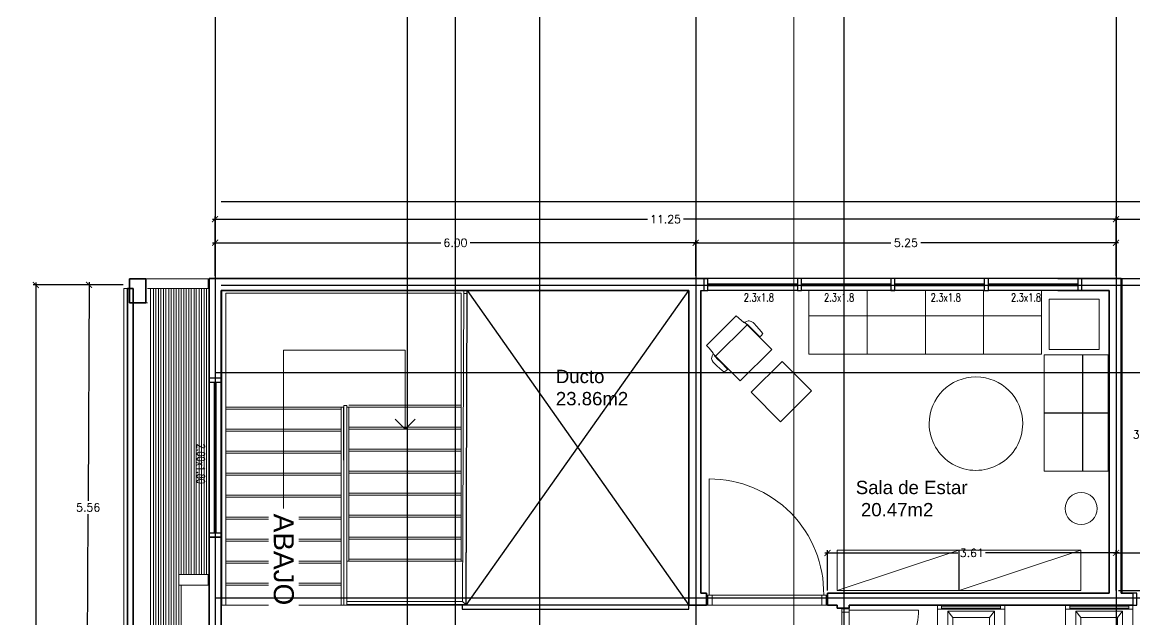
# Model space of a CAD drawing. Header units: inches. Extents: x -6 to 158, y 10 to 161.
# Drawn here: x 81.02 to 94.92, y 88.77 to 96.24 of the extents above; entities that cross this region are included whole.
import ezdxf

# ---------------------------------------------------------------- set-up
doc = ezdxf.new("R2010")
doc.units = ezdxf.units.IN
doc.header["$MEASUREMENT"] = 0
doc.linetypes.add('IMPORT-AI-Linetype-8', pattern=[7811.371918, 4882.107551, -976.421456, 976.421456, -976.421456])
doc.linetypes.add('Overhead', pattern=[3.96875, 2.38125, -1.5875])
for name, color, linetype in [('6', 6, 'Continuous'), ('FM-A-OP_1-102RP$0$A-TEXT-NT-002', 2, 'Continuous'), ('ZUCA-EJES', 251, 'Continuous')]:
    doc.layers.add(name, color=color, linetype=linetype)
for name, color, linetype, lineweight in [('A-COLS', 3, 'Continuous', 9), ('A-DETL-GENF', 92, 'Continuous', 9), ('A-DOOR', 2, 'Continuous', 9), ('A-FLOR', 5, 'Continuous', 9), ('A-FLOR-HRAL', 11, 'Continuous', 9), ('A-GLAZ-CURT', 2, 'Continuous', 9), ('A-GLAZ-CWMG', 2, 'Continuous', 9), ('A-ROOF', 132, 'Continuous', 9), ('A-WALL', 5, 'Continuous', 9), ('E-LITE-EQPM', 33, 'Continuous', 9), ('G-ANNO-SYMB', 111, 'Continuous', 9), ('I-FURN', 2, 'Continuous', 9), ('I-FURN-PNLS', 2, 'Continuous', 9), ('S-STRS', 31, 'Continuous', 9), ('S-STRS-ANNO', 31, 'Continuous', 9), ('S-STRS-IDEN', 31, 'Continuous', 9)]:
    doc.layers.add(name, color=color, linetype=linetype, lineweight=lineweight)
doc.layers.add('Sector terreno natural', color=7, linetype='Continuous', lineweight=13, true_color=0xa28c7c)
doc.styles.add('Arial', font='arial.ttf', dxfattribs={"height": 250})
doc.styles.add('DETALLES$0$DETALLES$0$TEXTO GENERAL', font='romans.shx')
doc.styles.add('FM-A-OP_1-102RP$0$2mm(50)', font='simplex.shx', dxfattribs={"width": 0.75, "height": 0.1})
doc.styles.get("Standard").update_dxf_attribs({"font": 'arial.ttf'})
doc.dimstyles.new('DISTRIBUCIÓN$0$PLANTA ARQUITECTONICA$0$STANDARD', dxfattribs={"dimscale": 0, "dimtxt": 0.1, "dimasz": 0.075, "dimexe": 0.0333, "dimexo": 0.0333, "dimgap": 0.0333, "dimtad": 0, "dimtih": 1, "dimtoh": 1, "dimzin": 0, "dimdsep": 46, "dimtxsty": 'DETALLES$0$DETALLES$0$TEXTO GENERAL', "dimblk": 'DISTRIBUCIÓN$0$PLANTA ARQUITECTONICA$0$_ARCHTICK', "dimcen": 0.0333, "dimdle": 0.0333, "dimclrd": 124, "dimclre": 124, "dimclrt": 1, "dimaunit": 1, "dimadec": 0, "dimazin": 0, "dimtfac": 1, "dimtix": 1, "dimtmove": 2, "dimatfit": 3, "dimfxl": 2, "dimtolj": 1, "dimtzin": 0, "dimarcsym": 0})

# ---------------------------------------------------------------- blocks, each defined once
blk = doc.blocks.new('Doors_Door-sets_JELD-WEN_Interior_HP_FS12_FCore_Single_1_0 - 890 x 2090 mm - M9 x M21-367539-Level 2')
at = {"layer": 'A-DETL-GENF', "color": 1}
for p, q in [((-445, 17), (-403, 17)), ((-445, -75), (-445, 17)), ((-415, 17), (415, 17)), ((-403, 17), (-403, -75)), ((403, 17), (445, 17)), ((403, -75), (403, 17)), ((445, 17), (445, -75)), ((-403, -75), (-445, -75)), ((415, -75), (-415, -75)), ((445, -75), (403, -75)), ((430.8, -942.8), (430.8, -75))]:
    blk.add_line(p, q, dxfattribs=at)
blk.add_arc((430.3, -91.5), 851.3, 178.88942, 270.03365, dxfattribs=at)
at = {"layer": 'A-DOOR', "color": 1, "lineweight": 18}
for p, q in [((-455, -75), (-455, 17)), ((-455, 17), (-445, 17)), ((445, 17), (455, 17)), ((455, 17), (455, -75)), ((-445, -75), (-455, -75)), ((455, -75), (445, -75))]:
    blk.add_line(p, q, dxfattribs=at)
blk = doc.blocks.new('HermanMiller_Collection_PolygonWireTable46W - Round 46W 26H-895091-Level 2')
at = {"layer": 'I-FURN', "color": 251}
for start, end in [(0, 180), (180, 0)]:
    blk.add_arc((0, 0), 584, start, end, dxfattribs=at)
blk = doc.blocks.new('HermanMiller_CanvasStorage_FFC700_WoodLowCredenzaOpen - 20_D 60_W 4_H Foot Lam Case_Base 3_8_ LamTop-895092-Level 2')
at = {"layer": 'I-FURN-PNLS', "color": 251}
for p, q in [((1.5875, 506.349), (1522.4125, 506.349)), ((1.5875, 1.524), (1.5875, 506.349)), ((1.5875, 1.524), (1522.4125, 506.349)), ((1.5875, 1.524), (1.5875, 506.349)), ((1.5875, 506.349), (1522.4125, 506.349)), ((1522.4125, 506.349), (1522.4125, 1.524)), ((1522.4125, 506.349), (1522.4125, 1.524)), ((1522.4125, 1.524), (1.5875, 1.524)), ((1522.4125, 1.524), (1.5875, 1.524))]:
    blk.add_line(p, q, dxfattribs=at)
blk = doc.blocks.new('HermanMiller_ThrivePortfolio_Y6486_OdeFreestandingFloorLamp - Full Standing-895093-Level 2')
at = {"layer": 'E-LITE-EQPM', "color": 251}
for start, end in [(0, 180), (180, 0)]:
    blk.add_arc((0, 0), 200, start, end, dxfattribs=at)
blk = doc.blocks.new('HermanMiller_Seating_Swoop_OA103_ArmlesssChair - Armless Chair-V3-Level 2')
at = {"layer": 'I-FURN', "color": 251}
for p, q in [((0, 320), (0, 798)), ((0, 798), (727, 798)), ((727, 798), (727, 320)), ((727, 320), (0, 320)), ((0, 317), (727, 317)), ((0, 3), (0, 317)), ((727, 317), (727, 3)), ((0, 3), (727, 3))]:
    blk.add_line(p, q, dxfattribs=at)
blk = doc.blocks.new('HermanMiller_Seating_Swoop_OA103_ArmlesssChair - Armless Chair-V4-Level 2')
at = {"layer": 'I-FURN', "color": 251}
for p, q in [((0, 320), (0, 798)), ((0, 798), (727, 798)), ((727, 798), (727, 320)), ((727, 320), (0, 320)), ((0, 317), (727, 317)), ((0, 0), (0, 317)), ((727, 317), (727, 0)), ((727, 0), (0, 0))]:
    blk.add_line(p, q, dxfattribs=at)
blk = doc.blocks.new('HermanMiller_Seating_Swoop_OA301_BoxTable - Lam Top_Lam Case-895095-Level 2')
at = {"layer": 'I-FURN', "color": 251}
for p, q in [((-314, 314), (314, 314)), ((-314, -314), (-314, 314)), ((314, 314), (314, -314)), ((314, -314), (-314, -314))]:
    blk.add_line(p, q, dxfattribs=at)
blk = doc.blocks.new('HermanMiller_Seating_Setu_Ottoman - Lyris Suspension-895037-Level 2')
at = {"layer": 'I-FURN', "color": 251}
for p, q in [((-259, 273), (-259, -273)), ((260, 273), (-259, 273)), ((260, -273), (260, 273)), ((-259, -273), (260, -273))]:
    blk.add_line(p, q, dxfattribs=at)
blk = doc.blocks.new('HermanMiller_Seating_Setu_LoungeChair - Lyris Suspension Ribbon Arms-895038-Level 2')
at = {"layer": 'I-FURN', "color": 251}
for p, q in [((-156, 279), (-160, 272)), ((326, 279), (-156, 279)), ((-144, 303), (-154, 279)), ((-154, 279), (-128, 279)), ((-135, 322), (-144, 303)), ((-125, 333), (-135, 322)), ((-128, 279), (-124, 282)), ((-115, 341), (-125, 333)), ((-124, 282), (-111, 285)), ((-104, 346), (-115, 341)), ((-111, 285), (-100, 285)), ((-111, 279), (-111, -278)), ((-77, 351), (-104, 346)), ((-100, 285), (-74, 285)), ((-66, 352), (-77, 351)), ((-74, 285), (-11, 286)), ((-11, 351), (-66, 352)), ((29, 349), (-11, 351)), ((-11, 286), (107, 286)), ((77, 345), (29, 349)), ((95, 343), (77, 345)), ((102, 341), (95, 343)), ((105, 339), (102, 341)), ((106, 337), (105, 339)), ((110, 311), (106, 337)), ((107, 286), (109, 289)), ((109, 289), (110, 311)), ((326, -278), (326, 279)), ((-240, 264), (-286, 264)), ((-286, 264), (-286, -264)), ((-160, 272), (-240, 264)), ((-286, -264), (-239, -264)), ((-239, -264), (-159, -272)), ((-159, -272), (-155, -278)), ((-155, -278), (326, -278)), ((-128, -278), (-154, -278)), ((-154, -278), (-144, -302)), ((-144, -302), (-135, -321)), ((-135, -321), (-125, -333)), ((-124, -281), (-128, -278)), ((-125, -333), (-115, -340)), ((-111, -284), (-124, -281)), ((-115, -340), (-104, -346)), ((-100, -285), (-111, -284)), ((-104, -346), (-77, -351)), ((-74, -285), (-100, -285)), ((-77, -351), (-66, -351)), ((-11, -285), (-74, -285)), ((-66, -351), (-11, -350)), ((107, -286), (-11, -285)), ((-11, -350), (29, -348)), ((29, -348), (77, -345)), ((77, -345), (95, -343)), ((95, -343), (102, -341)), ((102, -341), (105, -339)), ((105, -339), (106, -336)), ((106, -336), (110, -311)), ((109, -289), (107, -286)), ((110, -311), (109, -289))]:
    blk.add_line(p, q, dxfattribs=at)
blk = doc.blocks.new('Barandilla - Standard - Embedded-1015379-Level 2')
at = {"layer": 'A-FLOR-HRAL'}
for p, q in [((19, 0), (-19, 0)), ((-19, 0), (-19, -19)), ((19, -19), (19, 0))]:
    blk.add_line(p, q, dxfattribs=at)
blk = doc.blocks.new('Barandilla - Barandilla-930004-Level 2')
at = {"layer": 'A-FLOR-HRAL'}
for p, q in [((-5275, 1470), (-2800, 1470)), ((-5275, 1431), (-2800, 1431)), ((-4612, 1427), (-5275, 1427)), ((-2800, 1470), (-2800, 1431))]:
    blk.add_line(p, q, dxfattribs=at)
at = {"extrusion": (0, 0, -1), "zscale": -1, "rotation": 270.0000000000002}
blk.add_blockref('Barandilla - Standard - Embedded-1015379-Level 2', (5294, 1450), dxfattribs=at)
blk = doc.blocks.new('Bunk_Bed_2795 - Bunk_Bed_2795-998131-Level 2')
at = {"layer": 'I-FURN', "color": 251}
for p, q in [((-368.3, 952.5), (-419.1, 952.5)), ((-419.1, 952.5), (-419.1, 901.7)), ((-419.1, 901.7), (-419.1, -901.7)), ((-419.1, 901.7), (-368.3, 901.7)), ((-368.3, 901.7), (-368.3, 952.5)), ((368.3, 939.8), (-368.3, 939.8)), ((-368.3, 914.4), (368.3, 914.4)), ((368.3, 901.7), (-368.3, 901.7)), ((419.1, 952.5), (368.3, 952.5)), ((368.3, 952.5), (368.3, 901.7)), ((368.3, 901.7), (419.1, 901.7)), ((419.1, 901.7), (419.1, 952.5)), ((419.1, -901.7), (419.1, 901.7)), ((-292.1, -495.3), (292.1, -495.3)), ((-292.1, -495.3), (-228.6, -571.5)), ((-292.1, -876.3), (-292.1, -495.3)), ((228.6, -571.5), (292.1, -495.3)), ((292.1, -495.3), (292.1, -876.3)), ((228.6, -571.5), (-228.6, -571.5)), ((-228.6, -571.5), (-228.6, -800.1)), ((228.6, -800.1), (228.6, -571.5)), ((-292.1, -876.3), (-228.6, -800.1)), ((-228.6, -800.1), (228.6, -800.1)), ((292.1, -876.3), (228.6, -800.1)), ((-368.3, -901.7), (-419.1, -901.7)), ((-419.1, -901.7), (-419.1, -952.5)), ((-419.1, -952.5), (-368.3, -952.5)), ((-368.3, -901.7), (368.3, -901.7)), ((-368.3, -952.5), (-368.3, -901.7)), ((368.3, -914.4), (-368.3, -914.4)), ((-368.3, -939.8), (368.3, -939.8)), ((292.1, -876.3), (-292.1, -876.3)), ((419.1, -901.7), (368.3, -901.7)), ((368.3, -901.7), (368.3, -952.5)), ((368.3, -952.5), (419.1, -952.5)), ((419.1, -952.5), (419.1, -901.7))]:
    blk.add_line(p, q, dxfattribs=at)
blk = doc.blocks.new('Barandilla - Standard - Embedded-1015354-Level 2')
at = {"layer": 'A-FLOR-HRAL'}
for p, q in [((-19, 0), (-19, -38)), ((-19, -38), (19, -38)), ((19, -38), (19, 0))]:
    blk.add_line(p, q, dxfattribs=at)
blk = doc.blocks.new('Barandilla - Barandilla-1011200-Level 2')
at = {"layer": 'A-FLOR-HRAL'}
for p, q in [((-2806, 2956), (-6731, 2970)), ((-2845, 2917), (-6731, 2930)), ((-2845, 2917), (-2806, 2956)), ((-2806, 1470), (-2806, 2956)), ((-2845, 1470), (-2845, 2917))]:
    blk.add_line(p, q, dxfattribs=at)
at = {"rotation": 89.80350716994369}
blk.add_blockref('Barandilla - Standard - Embedded-1015354-Level 2', (-6732, 2950), dxfattribs=at)
blk = doc.blocks.new('Pilares 8 - Pilares 8-1579033-Level 2')
at = {"layer": 'A-COLS', "color": 1}
for p, q in [((-6880, -263), (-6759, -263)), ((-6880, -1039), (-6880, -263)), ((-6759, -283), (-6759, -250)), ((-3181, -250), (-3181, -283)), ((-3181, -263), (-3050, -263)), ((-3050, -263), (-3050, -627)), ((-1123, -263), (-819, -263)), ((-1123, -627), (-1123, -263)), ((-820, -263), (1713, -263)), ((-820, -1039), (-820, -263)), ((-819, -263), (-819, -1039)), ((1713, -263), (1713, -1039)), ((1713, -263), (1835, -263)), ((1713, -1039), (1713, -263)), ((1835, -280), (1835, -250)), ((7625, -250), (7625, -280)), ((7625, -263), (7775, -263)), ((7775, -263), (7775, -1039)), ((-6759, -311), (-6759, -283)), ((-6759, -347), (-6759, -311)), ((-6759, -375), (-6759, -347)), ((-6759, -410), (-6759, -375)), ((-6759, -439), (-6759, -410)), ((-3181, -283), (-3181, -311)), ((-3181, -311), (-3181, -347)), ((-3181, -347), (-3181, -375)), ((-3181, -375), (-3181, -410)), ((-3181, -410), (-3181, -439)), ((1835, -309), (1835, -280)), ((1835, -344), (1835, -309)), ((1835, -372), (1835, -344)), ((1835, -408), (1835, -372)), ((1835, -436), (1835, -408)), ((7625, -280), (7625, -309)), ((7625, -309), (7625, -344)), ((7625, -344), (7625, -372)), ((7625, -372), (7625, -408)), ((7625, -408), (7625, -436)), ((-6759, -474), (-6759, -439)), ((-6759, -502), (-6759, -474)), ((-6759, -538), (-6759, -502)), ((-6759, -566), (-6759, -538)), ((-3181, -439), (-3181, -474)), ((-3181, -474), (-3181, -502)), ((-3181, -502), (-3181, -538)), ((-3181, -538), (-3181, -566)), ((1835, -471), (1835, -436)), ((1835, -500), (1835, -471)), ((1835, -535), (1835, -500)), ((1835, -563), (1835, -535)), ((7625, -436), (7625, -471)), ((7625, -471), (7625, -500)), ((7625, -500), (7625, -535)), ((7625, -535), (7625, -563)), ((-6759, -601), (-6759, -566)), ((-6759, -627), (-6759, -601)), ((-6759, -662), (-6759, -627)), ((-6759, -691), (-6759, -662)), ((-6759, -726), (-6759, -691)), ((-3181, -566), (-3181, -601)), ((-3181, -601), (-3181, -627)), ((-3050, -627), (-3050, -598)), ((-3050, -598), (-1123, -598)), ((-1123, -598), (-1123, -627)), ((-969, -627), (-969, -662)), ((-969, -662), (-969, -691)), ((-969, -691), (-969, -726)), ((1835, -599), (1835, -563)), ((1835, -627), (1835, -599)), ((1835, -662), (1835, -627)), ((1835, -691), (1835, -662)), ((1835, -726), (1835, -691)), ((7625, -563), (7625, -599)), ((7625, -599), (7625, -627)), ((7625, -627), (7625, -662)), ((7625, -662), (7625, -691)), ((7625, -691), (7625, -726)), ((-6759, -754), (-6759, -726)), ((-6759, -790), (-6759, -754)), ((-6759, -818), (-6759, -790)), ((-6759, -854), (-6759, -818)), ((-969, -726), (-969, -754)), ((-969, -754), (-969, -790)), ((-969, -790), (-969, -818)), ((-969, -818), (-969, -854)), ((1835, -754), (1835, -726)), ((1835, -790), (1835, -754)), ((1835, -818), (1835, -790)), ((1835, -854), (1835, -818)), ((7625, -726), (7625, -754)), ((7625, -754), (7625, -790)), ((7625, -790), (7625, -818)), ((7625, -818), (7625, -854)), ((-6759, -882), (-6759, -854)), ((-6759, -917), (-6759, -882)), ((-6759, -946), (-6759, -917)), ((-6759, -981), (-6759, -946)), ((-969, -854), (-969, -882)), ((-969, -882), (-969, -917)), ((-969, -917), (-969, -946)), ((-969, -946), (-969, -981)), ((1835, -882), (1835, -854)), ((1835, -917), (1835, -882)), ((1835, -946), (1835, -917)), ((1835, -981), (1835, -946)), ((7625, -854), (7625, -882)), ((7625, -882), (7625, -917)), ((7625, -917), (7625, -946)), ((7625, -946), (7625, -981)), ((-6759, -981), (-969, -981)), ((-6759, -1019), (-6759, -981)), ((-6576, -1019), (-6576, -1039)), ((-1123, -1039), (-1123, -1019)), ((-969, -981), (-969, -1019)), ((1835, -981), (7625, -981)), ((1835, -1019), (1835, -981)), ((2018, -1019), (2018, -1039)), ((7471, -1039), (7471, -1019)), ((7625, -981), (7625, -1019)), ((-6759, -1314), (-6759, -1269)), ((-6759, -1314), (-969, -1314)), ((-969, -1269), (-969, -1314)), ((1835, -1314), (1835, -1269)), ((1835, -1314), (7625, -1314)), ((7625, -1269), (7625, -1314))]:
    blk.add_line(p, q, dxfattribs=at)
at = {"layer": 'A-COLS', "color": 251}
for p, q in [((-6759, -283), (-3181, -283)), ((-6759, -311), (-3181, -311)), ((-6759, -347), (-3181, -347)), ((-6759, -375), (-3181, -375)), ((-6759, -410), (-3181, -410)), ((1835, -280), (7625, -280)), ((1835, -309), (7625, -309)), ((1835, -344), (7625, -344)), ((1835, -372), (7625, -372)), ((1835, -408), (7625, -408)), ((-6759, -439), (-3181, -439)), ((-6759, -474), (-3181, -474)), ((-6759, -502), (-3181, -502)), ((-6759, -538), (-3181, -538)), ((1835, -436), (7625, -436)), ((1835, -471), (7625, -471)), ((1835, -500), (7625, -500)), ((1835, -535), (7625, -535)), ((-6759, -566), (-3181, -566)), ((-6759, -601), (-3181, -601)), ((-6759, -627), (-969, -627)), ((-6759, -662), (-969, -662)), ((-6759, -691), (-969, -691)), ((1835, -563), (7625, -563)), ((1835, -599), (7625, -599)), ((1835, -627), (7625, -627)), ((1835, -662), (7625, -662)), ((1835, -691), (7625, -691)), ((-6759, -726), (-969, -726)), ((-6759, -754), (-969, -754)), ((-6759, -790), (-969, -790)), ((-6759, -818), (-969, -818)), ((1835, -726), (7625, -726)), ((1835, -754), (7625, -754)), ((1835, -790), (7625, -790)), ((1835, -818), (7625, -818)), ((-6759, -854), (-969, -854)), ((-6759, -882), (-969, -882)), ((-6759, -917), (-969, -917)), ((-6759, -946), (-969, -946)), ((1835, -854), (7625, -854)), ((1835, -882), (7625, -882)), ((1835, -917), (7625, -917)), ((1835, -946), (7625, -946))]:
    blk.add_line(p, q, dxfattribs=at)
at = {"layer": 'A-COLS', "color": 1, "lineweight": 35}
for p, q in [((-6576, -1039), (-6880, -1039)), ((-6880, -1039), (-6880, -1244)), ((-6576, -1244), (-6576, -1039)), ((-819, -1039), (-1123, -1039)), ((-1123, -1039), (-1123, -1244)), ((1713, -1039), (-820, -1039)), ((-820, -1039), (-820, -1090)), ((-820, -1090), (1713, -1090)), ((-819, -1244), (-819, -1039)), ((1713, -1090), (1713, -1039)), ((2018, -1039), (1713, -1039)), ((1713, -1039), (1713, -1244)), ((2018, -1244), (2018, -1039)), ((7775, -1039), (7471, -1039)), ((7471, -1039), (7471, -1244)), ((7775, -1244), (7775, -1039)), ((-6880, -1244), (-6576, -1244)), ((-969, -1198), (-6759, -1198)), ((-6759, -1198), (-6759, -1269)), ((-1123, -1244), (-819, -1244)), ((-969, -1269), (-969, -1198)), ((1713, -1244), (2018, -1244)), ((7625, -1198), (1835, -1198)), ((1835, -1198), (1835, -1269)), ((7471, -1244), (7775, -1244)), ((7625, -1269), (7625, -1198)), ((-6759, -1269), (-969, -1269)), ((1835, -1269), (7625, -1269))]:
    blk.add_line(p, q, dxfattribs=at)
blk = doc.blocks.new('DISTRIBUCIÓN$0$PLANTA ARQUITECTONICA$0$_ARCHTICK')
at = {"color": 0, "linetype": 'ByBlock', "const_width": 0.15}
blk.add_lwpolyline([(-0.5, -0.5), (0.5, 0.5)], dxfattribs=at)
blk = doc.blocks.new('*D1028')
at = {"layer": 'Defpoints', "color": 0, "transparency": 16777216}
for p in [(94.688, 93.039), (95.046, 93.039), (94.688, 89.139)]:
    blk.add_point(p, dxfattribs=at)
at = {"layer": 'Sector terreno natural', "color": 124, "lineweight": -2, "transparency": 16777216}
for p, q in [((94.721, 93.039), (95.08, 93.039)), ((95.046, 93.072), (95.046, 91.172)), ((95.046, 89.106), (95.046, 91.006)), ((94.721, 89.139), (95.08, 89.139))]:
    blk.add_line(p, q, dxfattribs=at)
at = {"layer": 'Sector terreno natural', "color": 124, "lineweight": -2, "transparency": 16777216, "xscale": 0.075, "yscale": 0.075, "zscale": 0.075}
for p, rotation in [((95.046, 93.039), 90.00037306789605), ((95.046, 89.139), 270.0003730678961)]:
    blk.add_blockref('DISTRIBUCIÓN$0$PLANTA ARQUITECTONICA$0$_ARCHTICK', p, dxfattribs=dict(at, rotation=rotation))
at = {"layer": 'Sector terreno natural', "color": 1, "transparency": 16777216, "insert": (95.046, 91.089), "char_height": 0.1, "attachment_point": 5, "style": 'DETALLES$0$DETALLES$0$TEXTO GENERAL'}
blk.add_mtext('\\A1;3.90', dxfattribs=at)
blk = doc.blocks.new('*D1029')
at = {"layer": 'Defpoints', "color": 0, "transparency": 16777216}
for p in [(89.438, 93.487), (89.438, 93.039), (94.688, 93.039)]:
    blk.add_point(p, dxfattribs=at)
at = {"layer": 'Sector terreno natural', "color": 124, "lineweight": -2, "transparency": 16777216}
for p, q in [((89.405, 93.487), (91.877, 93.487)), ((89.438, 93.073), (89.438, 93.521)), ((94.721, 93.487), (92.249, 93.487)), ((94.688, 93.072), (94.688, 93.52))]:
    blk.add_line(p, q, dxfattribs=at)
at = {"layer": 'Sector terreno natural', "color": 124, "lineweight": -2, "transparency": 16777216, "xscale": 0.075, "yscale": 0.075, "zscale": 0.075}
for p, rotation in [((89.438, 93.487), 179.999239492991), ((94.688, 93.487), 359.999239492991)]:
    blk.add_blockref('DISTRIBUCIÓN$0$PLANTA ARQUITECTONICA$0$_ARCHTICK', p, dxfattribs=dict(at, rotation=rotation))
at = {"layer": 'Sector terreno natural', "color": 1, "transparency": 16777216, "insert": (92.063, 93.487), "char_height": 0.1, "attachment_point": 5, "style": 'DETALLES$0$DETALLES$0$TEXTO GENERAL'}
blk.add_mtext('\\A1;5.25', dxfattribs=at)
blk = doc.blocks.new('*D1030')
at = {"layer": 'Defpoints', "color": 0, "transparency": 16777216}
for p in [(83.434, 93.487), (83.434, 93.039), (89.438, 93.039)]:
    blk.add_point(p, dxfattribs=at)
at = {"layer": 'Sector terreno natural', "color": 124, "lineweight": -2, "transparency": 16777216}
for p, q in [((83.4, 93.487), (86.253, 93.487)), ((83.434, 93.073), (83.434, 93.521)), ((89.471, 93.487), (86.619, 93.487)), ((89.438, 93.073), (89.438, 93.521))]:
    blk.add_line(p, q, dxfattribs=at)
at = {"layer": 'Sector terreno natural', "color": 124, "lineweight": -2, "transparency": 16777216, "xscale": 0.075, "yscale": 0.075, "zscale": 0.075}
for p, rotation in [((83.434, 93.487), 180.0000106401357), ((89.438, 93.487), 1.064013565255095e-05)]:
    blk.add_blockref('DISTRIBUCIÓN$0$PLANTA ARQUITECTONICA$0$_ARCHTICK', p, dxfattribs=dict(at, rotation=rotation))
at = {"layer": 'Sector terreno natural', "color": 1, "transparency": 16777216, "insert": (86.436, 93.487), "char_height": 0.1, "attachment_point": 5, "style": 'DETALLES$0$DETALLES$0$TEXTO GENERAL'}
blk.add_mtext('\\A1;6.00', dxfattribs=at)
blk = doc.blocks.new('*D1031')
at = {"layer": 'Defpoints', "color": 0, "transparency": 16777216}
for p in [(94.688, 89.609), (94.688, 89.139), (98.188, 89.139)]:
    blk.add_point(p, dxfattribs=at)
at = {"layer": 'Sector terreno natural', "color": 124, "lineweight": -2, "transparency": 16777216}
for p, q in [((94.688, 89.172), (94.688, 89.643)), ((98.188, 89.172), (98.188, 89.643)), ((94.655, 89.609), (96.252, 89.609)), ((98.221, 89.609), (96.624, 89.609))]:
    blk.add_line(p, q, dxfattribs=at)
at = {"layer": 'Sector terreno natural', "color": 124, "lineweight": -2, "transparency": 16777216, "xscale": 0.075, "yscale": 0.075, "zscale": 0.075, "rotation": 180}
blk.add_blockref('DISTRIBUCIÓN$0$PLANTA ARQUITECTONICA$0$_ARCHTICK', (94.688, 89.609), dxfattribs=at)
at = {"layer": 'Sector terreno natural', "color": 124, "lineweight": -2, "transparency": 16777216, "xscale": 0.075, "yscale": 0.075, "zscale": 0.075}
blk.add_blockref('DISTRIBUCIÓN$0$PLANTA ARQUITECTONICA$0$_ARCHTICK', (98.188, 89.609), dxfattribs=at)
at = {"layer": 'Sector terreno natural', "color": 1, "transparency": 16777216, "insert": (96.438, 89.609), "char_height": 0.1, "attachment_point": 5, "style": 'DETALLES$0$DETALLES$0$TEXTO GENERAL'}
blk.add_mtext('\\A1;3.50', dxfattribs=at)
blk = doc.blocks.new('*D1033')
at = {"layer": 'Defpoints', "color": 0, "transparency": 16777216}
for p in [(94.688, 93.782), (83.434, 93.039), (94.688, 93.039)]:
    blk.add_point(p, dxfattribs=at)
at = {"layer": 'Sector terreno natural', "color": 124, "lineweight": -2, "transparency": 16777216}
for p, q in [((83.434, 93.073), (83.434, 93.815)), ((94.688, 93.073), (94.688, 93.815)), ((83.4, 93.782), (88.835, 93.782)), ((94.721, 93.782), (89.287, 93.782))]:
    blk.add_line(p, q, dxfattribs=at)
at = {"layer": 'Sector terreno natural', "color": 124, "lineweight": -2, "transparency": 16777216, "xscale": 0.075, "yscale": 0.075, "zscale": 0.075, "rotation": 180}
blk.add_blockref('DISTRIBUCIÓN$0$PLANTA ARQUITECTONICA$0$_ARCHTICK', (83.434, 93.782), dxfattribs=at)
at = {"layer": 'Sector terreno natural', "color": 124, "lineweight": -2, "transparency": 16777216, "xscale": 0.075, "yscale": 0.075, "zscale": 0.075}
blk.add_blockref('DISTRIBUCIÓN$0$PLANTA ARQUITECTONICA$0$_ARCHTICK', (94.688, 93.782), dxfattribs=at)
at = {"layer": 'Sector terreno natural', "color": 1, "transparency": 16777216, "insert": (89.061, 93.782), "char_height": 0.1, "attachment_point": 5, "style": 'DETALLES$0$DETALLES$0$TEXTO GENERAL'}
blk.add_mtext('\\A1;11.25', dxfattribs=at)
blk = doc.blocks.new('*D1034')
at = {"layer": 'Defpoints', "color": 0, "transparency": 16777216}
for p in [(98.188, 93.782), (94.688, 93.039), (98.188, 93.039)]:
    blk.add_point(p, dxfattribs=at)
at = {"layer": 'Sector terreno natural', "color": 124, "lineweight": -2, "transparency": 16777216}
for p, q in [((94.688, 93.072), (94.688, 93.815)), ((98.188, 93.073), (98.188, 93.816)), ((94.655, 93.782), (96.252, 93.782)), ((98.221, 93.782), (96.624, 93.782))]:
    blk.add_line(p, q, dxfattribs=at)
at = {"layer": 'Sector terreno natural', "color": 124, "lineweight": -2, "transparency": 16777216, "xscale": 0.075, "yscale": 0.075, "zscale": 0.075}
for p, rotation in [((94.688, 93.782), 180.0022450054252), ((98.188, 93.782), 0.00224500542524686)]:
    blk.add_blockref('DISTRIBUCIÓN$0$PLANTA ARQUITECTONICA$0$_ARCHTICK', p, dxfattribs=dict(at, rotation=rotation))
at = {"layer": 'Sector terreno natural', "color": 1, "transparency": 16777216, "insert": (96.438, 93.782), "char_height": 0.1, "attachment_point": 5, "style": 'DETALLES$0$DETALLES$0$TEXTO GENERAL'}
blk.add_mtext('\\A1;3.50', dxfattribs=at)
blk = doc.blocks.new('*D1067')
at = {"layer": 'Defpoints', "color": 0, "transparency": 16777216}
for p in [(82.317, 92.958), (81.836, 87.396), (82.295, 87.395)]:
    blk.add_point(p, dxfattribs=at)
at = {"layer": 'Sector terreno natural', "color": 124, "lineweight": -2, "transparency": 16777216}
for p, q in [((81.859, 92.994), (81.848, 90.262)), ((82.284, 92.959), (81.825, 92.96)), ((81.836, 87.363), (81.847, 90.095)), ((82.261, 87.395), (81.803, 87.397))]:
    blk.add_line(p, q, dxfattribs=at)
at = {"layer": 'Sector terreno natural', "color": 124, "lineweight": -2, "transparency": 16777216, "xscale": 0.075, "yscale": 0.075, "zscale": 0.075}
for p, rotation in [((81.859, 92.96), 89.76839787149366), ((81.836, 87.396), 269.7683978714937)]:
    blk.add_blockref('DISTRIBUCIÓN$0$PLANTA ARQUITECTONICA$0$_ARCHTICK', p, dxfattribs=dict(at, rotation=rotation))
at = {"layer": 'Sector terreno natural', "color": 1, "transparency": 16777216, "insert": (81.848, 90.178), "char_height": 0.1, "attachment_point": 5, "style": 'DETALLES$0$DETALLES$0$TEXTO GENERAL'}
blk.add_mtext('\\A1;5.56', dxfattribs=at)
blk = doc.blocks.new('*D1068')
at = {"layer": 'Defpoints', "color": 0, "transparency": 16777216}
for p in [(82.295, 92.959), (81.195, 78.383), (82.295, 78.383)]:
    blk.add_point(p, dxfattribs=at)
at = {"layer": 'Sector terreno natural', "color": 124, "lineweight": -2, "transparency": 16777216}
for p, q in [((81.195, 92.992), (81.195, 85.754)), ((82.262, 92.959), (81.162, 92.959)), ((81.195, 78.35), (81.195, 85.588)), ((82.261, 78.383), (81.161, 78.383))]:
    blk.add_line(p, q, dxfattribs=at)
at = {"layer": 'Sector terreno natural', "color": 124, "lineweight": -2, "transparency": 16777216, "xscale": 0.075, "yscale": 0.075, "zscale": 0.075}
for p, rotation in [((81.195, 92.959), 89.9984025091305), ((81.195, 78.383), 269.9984025091305)]:
    blk.add_blockref('DISTRIBUCIÓN$0$PLANTA ARQUITECTONICA$0$_ARCHTICK', p, dxfattribs=dict(at, rotation=rotation))
at = {"layer": 'Sector terreno natural', "color": 1, "transparency": 16777216, "insert": (81.195, 85.671), "char_height": 0.1, "attachment_point": 5, "style": 'DETALLES$0$DETALLES$0$TEXTO GENERAL'}
blk.add_mtext('\\A1;14.58', dxfattribs=at)
blk = doc.blocks.new('*D1069')
at = {"layer": 'Defpoints', "color": 0, "transparency": 16777216}
for p in [(91.083, 89.609), (91.083, 89.108), (94.688, 89.108)]:
    blk.add_point(p, dxfattribs=at)
at = {"layer": 'Sector terreno natural', "color": 124, "lineweight": -2, "transparency": 16777216}
for p, q in [((91.083, 89.141), (91.083, 89.643)), ((94.688, 89.141), (94.688, 89.643)), ((91.05, 89.609), (92.714, 89.609)), ((94.722, 89.609), (93.057, 89.609))]:
    blk.add_line(p, q, dxfattribs=at)
at = {"layer": 'Sector terreno natural', "color": 124, "lineweight": -2, "transparency": 16777216, "xscale": 0.075, "yscale": 0.075, "zscale": 0.075}
for p, rotation in [((91.083, 89.609), 179.9998691274891), ((94.688, 89.609), 359.9998691274891)]:
    blk.add_blockref('DISTRIBUCIÓN$0$PLANTA ARQUITECTONICA$0$_ARCHTICK', p, dxfattribs=dict(at, rotation=rotation))
at = {"layer": 'Sector terreno natural', "color": 1, "transparency": 16777216, "insert": (92.886, 89.609), "char_height": 0.1, "attachment_point": 5, "style": 'DETALLES$0$DETALLES$0$TEXTO GENERAL'}
blk.add_mtext('\\A1;3.61', dxfattribs=at)
blk = doc.blocks.new('Doors_Door-sets_JELD-WEN_Interior_HP_FS12_FCore_Single_1_0 - 1090 x 2090 mm - M11 x M21-367303-Level 1')
at = {"layer": 'A-DETL-GENF', "color": 1}
for p, q in [((530.8, 1142.8), (530.8, 75)), ((-503, 75), (-545, 75)), ((-545, 75), (-545, -17)), ((515, 75), (-515, 75)), ((-503, -17), (-503, 75)), ((503, 75), (503, -17)), ((545, 75), (503, 75)), ((545, -17), (545, 75)), ((-545, -17), (-503, -17)), ((-515, -17), (515, -17)), ((503, -17), (545, -17))]:
    blk.add_line(p, q, dxfattribs=at)
blk.add_arc((530.3, 91.5), 1051.3, 89.97275, 180.89929, dxfattribs=at)
at = {"layer": 'A-DOOR', "color": 1, "lineweight": 18}
for p, q in [((-545, 75), (-555, 75)), ((-555, 75), (-555, -17)), ((555, 75), (545, 75)), ((555, -17), (555, 75)), ((-555, -17), (-545, -17)), ((545, -17), (555, -17))]:
    blk.add_line(p, q, dxfattribs=at)
blk = doc.blocks.new('Rectangular Mullion - 50 x 150mm-1628062-Level 1')
at = {"layer": 'A-GLAZ-CWMG', "lineweight": 25}
for p, q in [((-50, 75), (0, 75)), ((-50, -75), (-50, 75)), ((0, 75), (0, -75)), ((0, -75), (-50, -75))]:
    blk.add_line(p, q, dxfattribs=at)
blk = doc.blocks.new('Rectangular Mullion - 50 x 150mm-938315-Level 1')
at = {"layer": 'A-GLAZ-CWMG', "lineweight": 25}
for p, q in [((-50, 75), (0, 75)), ((-50, -75), (-50, 75)), ((0, 75), (0, -75)), ((0, -75), (-50, -75))]:
    blk.add_line(p, q, dxfattribs=at)
blk = doc.blocks.new('System Panel - Glazed-1623269-Level 1')
at = {"layer": 'A-GLAZ-CURT', "color": 160, "lineweight": 18}
for p, q in [((944, 50), (-944, 50)), ((-944, 50), (-944, 24)), ((-944, 24), (944, 24)), ((944, 24), (944, 50))]:
    blk.add_line(p, q, dxfattribs=at)
blk = doc.blocks.new('Rectangular Mullion - 50 x 150mm-1623241-Level 1')
at = {"layer": 'A-GLAZ-CWMG'}
blk.add_line((4145, -100), (2258, -100), dxfattribs=at)
blk = doc.blocks.new('Rectangular Mullion - 50 x 150mm-1612002-Level 1')
at = {"layer": 'A-GLAZ-CWMG', "lineweight": 25}
for p, q in [((-50, 75), (0, 75)), ((-50, -75), (-50, 75)), ((0, 75), (0, -75)), ((0, -75), (-50, -75))]:
    blk.add_line(p, q, dxfattribs=at)

msp = doc.modelspace()

# ---------------------------------------------------------------- linework, layer by layer
at = {"layer": '6', "color": 2}
for p, q in [((90.708, 93.039), (89.59, 93.039)), ((91.925, 93.039), (90.733, 93.039)), ((93.043, 93.039), (91.925, 93.039)), ((94.26, 93.039), (93.068, 93.039)), ((90.708, 92.889), (89.59, 92.889)), ((91.925, 92.889), (90.758, 92.889)), ((93.043, 92.889), (91.925, 92.889)), ((94.26, 92.889), (93.093, 92.889))]:
    msp.add_line(p, q, dxfattribs=at)
at = {"layer": '6', "color": 1}
for p, q in [((86.57, 88.958), (89.353, 92.889)), ((86.584, 92.889), (89.353, 88.958))]:
    msp.add_line(p, q, dxfattribs=at)
at = {"layer": '6', "color": 5}
msp.add_line((89.503, 92.889), (89.54, 92.889), dxfattribs=at)
for points in [[(89.59, 92.973), (90.708, 92.973), (90.708, 92.948), (89.59, 92.948)], [(91.875, 92.948), (90.758, 92.948), (90.758, 92.973), (91.875, 92.973)], [(91.925, 92.973), (93.043, 92.973), (93.043, 92.948), (91.925, 92.948)], [(94.21, 92.948), (93.093, 92.948), (93.093, 92.973), (94.21, 92.973)]]:
    msp.add_lwpolyline(points, dxfattribs=at)
at = {"layer": '6', "color": 2}
msp.add_lwpolyline([(89.353, 88.958), (86.52, 88.958), (86.52, 88.908), (89.353, 88.908)], close=True, dxfattribs=at)
at = {"layer": 'A-FLOR', "color": 1}
for p, q in [((86.584, 92.889), (86.57, 88.958)), ((83.518, 88.958), (83.509, 88.958)), ((85.009, 88.958), (83.568, 88.958)), ((86.57, 88.958), (85.079, 88.958))]:
    msp.add_line(p, q, dxfattribs=at)
at = {"layer": 'A-ROOF'}
for p, q in [((94.753, 93.039), (94.763, 93.039)), ((94.763, 93.039), (94.763, 89.108)), ((94.763, 88.958), (94.763, 88.943)), ((94.763, 88.917), (94.763, 88.905))]:
    msp.add_line(p, q, dxfattribs=at)
at = {"layer": 'A-WALL', "lineweight": 35}
for p, q in [((83.359, 93.039), (83.359, 78.383)), ((89.59, 93.039), (83.359, 93.039)), ((94.753, 93.039), (93.962, 93.039)), ((94.753, 89.108), (94.753, 93.039)), ((83.509, 87.458), (83.509, 92.889)), ((83.509, 92.889), (89.353, 92.889)), ((89.353, 92.889), (89.353, 88.958)), ((89.503, 89.108), (89.503, 92.889)), ((93.962, 92.889), (94.603, 92.889)), ((94.603, 92.889), (94.603, 89.108)), ((83.509, 89.805), (83.359, 89.805)), ((89.573, 89.108), (89.503, 89.108)), ((89.573, 88.958), (89.573, 89.108)), ((94.603, 89.108), (91.083, 89.108)), ((91.083, 89.108), (91.083, 88.958)), ((94.897, 89.108), (94.753, 89.108)), ((89.353, 88.958), (89.573, 88.958)), ((91.083, 88.958), (91.203, 88.958)), ((91.203, 88.958), (91.203, 88.919)), ((91.353, 88.919), (91.353, 88.958)), ((91.353, 88.958), (94.897, 88.958)), ((91.203, 88.919), (91.353, 88.919))]:
    msp.add_line(p, q, dxfattribs=at)
at = {"layer": 'G-ANNO-SYMB'}
msp.add_line((90.663, 103.714), (90.663, 67.115), dxfattribs=at)
at = {"layer": 'S-STRS', "color": 1}
for p, q in [((83.518, 92.889), (83.518, 91.696)), ((83.568, 92.858), (83.568, 91.696)), ((86.509, 92.858), (83.568, 92.858)), ((86.509, 91.445), (86.509, 92.858)), ((83.518, 91.696), (83.518, 88.958)), ((83.568, 91.696), (83.568, 91.433)), ((83.568, 91.433), (83.568, 91.158)), ((85.009, 91.433), (83.568, 91.433)), ((85.035, 91.433), (85.009, 91.433)), ((85.009, 91.433), (85.009, 91.158)), ((85.079, 91.433), (85.106, 91.433)), ((85.106, 91.383), (85.106, 91.433)), ((85.106, 91.433), (86.509, 91.433)), ((85.106, 91.158), (85.106, 91.383)), ((86.509, 91.433), (86.509, 91.445)), ((86.509, 91.158), (86.509, 91.433)), ((83.568, 91.158), (83.568, 90.883)), ((85.009, 91.158), (83.568, 91.158)), ((85.009, 91.158), (85.009, 90.883)), ((85.106, 90.883), (85.106, 91.158)), ((85.106, 91.158), (86.509, 91.158)), ((86.509, 90.883), (86.509, 91.158)), ((83.568, 90.883), (83.568, 90.608)), ((85.009, 90.883), (83.568, 90.883)), ((85.009, 90.883), (85.009, 90.608)), ((85.106, 90.608), (85.106, 90.883)), ((85.106, 90.883), (86.509, 90.883)), ((86.509, 90.608), (86.509, 90.883)), ((83.568, 90.608), (83.568, 90.333)), ((85.009, 90.608), (83.568, 90.608)), ((85.009, 90.608), (85.009, 90.333)), ((85.106, 90.333), (85.106, 90.608)), ((85.106, 90.608), (86.509, 90.608)), ((86.509, 90.333), (86.509, 90.608)), ((83.568, 90.333), (83.568, 90.058)), ((85.009, 90.333), (83.568, 90.333)), ((85.009, 90.333), (85.009, 90.058)), ((85.106, 90.058), (85.106, 90.333)), ((85.106, 90.333), (86.509, 90.333)), ((86.509, 90.058), (86.509, 90.333)), ((83.568, 90.058), (83.568, 89.783)), ((85.009, 90.058), (83.568, 90.058)), ((85.009, 90.058), (85.009, 89.783)), ((85.106, 89.783), (85.106, 90.058)), ((85.106, 90.058), (86.509, 90.058)), ((86.509, 89.783), (86.509, 90.058)), ((83.568, 89.783), (83.568, 89.508)), ((85.009, 89.783), (83.568, 89.783)), ((85.009, 89.783), (85.009, 89.508)), ((85.106, 89.508), (85.106, 89.783)), ((85.106, 89.783), (86.509, 89.783)), ((86.509, 89.508), (86.509, 89.783)), ((83.568, 89.508), (83.568, 89.233)), ((85.009, 89.508), (83.568, 89.508)), ((85.009, 89.508), (85.009, 89.233)), ((85.079, 89.508), (85.106, 89.508)), ((85.106, 89.508), (86.509, 89.508)), ((86.509, 89.508), (86.527, 89.508)), ((83.568, 89.233), (83.568, 88.958)), ((85.009, 89.233), (83.568, 89.233)), ((85.009, 89.233), (85.009, 88.958)), ((83.518, 88.958), (83.568, 88.958)), ((85.009, 88.958), (83.568, 88.958)), ((85.009, 88.958), (85.039, 88.958))]:
    msp.add_line(p, q, dxfattribs=at)
at = {"layer": 'S-STRS', "color": 1, "linetype": 'Overhead'}
for p, q in [((85.106, 91.458), (86.509, 91.458)), ((85.009, 91.408), (83.568, 91.408)), ((85.106, 91.183), (86.509, 91.183)), ((85.009, 91.133), (83.568, 91.133)), ((85.106, 90.908), (86.509, 90.908)), ((85.009, 90.858), (83.568, 90.858)), ((85.106, 90.633), (86.509, 90.633)), ((85.009, 90.583), (83.568, 90.583)), ((85.106, 90.358), (86.509, 90.358)), ((85.009, 90.308), (83.568, 90.308)), ((85.106, 90.083), (86.509, 90.083)), ((85.009, 90.033), (83.568, 90.033)), ((85.106, 89.808), (86.509, 89.808)), ((85.009, 89.758), (83.568, 89.758)), ((85.106, 89.533), (86.509, 89.533)), ((85.009, 89.483), (83.568, 89.483)), ((85.009, 89.208), (83.568, 89.208))]:
    msp.add_line(p, q, dxfattribs=at)
at = {"layer": 'S-STRS-ANNO', "color": 1}
for p, q in [((84.288, 92.145), (84.288, 91.433)), ((85.807, 92.145), (84.288, 92.145)), ((85.807, 91.433), (85.807, 92.145)), ((84.288, 91.433), (84.288, 91.158)), ((85.807, 91.158), (85.807, 91.433)), ((85.807, 91.158), (85.682, 91.283)), ((85.807, 91.158), (85.932, 91.283)), ((84.288, 91.158), (84.288, 90.883)), ((84.288, 90.883), (84.288, 90.608)), ((84.288, 90.608), (84.288, 90.333)), ((84.288, 90.333), (84.288, 90.058)), ((84.288, 90.058), (84.288, 89.783)), ((84.288, 89.783), (84.288, 89.508)), ((84.288, 89.508), (84.288, 89.233)), ((84.288, 89.233), (84.288, 88.958))]:
    msp.add_line(p, q, dxfattribs=at)
at = {"layer": 'ZUCA-EJES', "color": 253, "linetype": 'IMPORT-AI-Linetype-8', "ltscale": 0.01}
for p, q in [((83.434, 101.252), (83.434, 68.976)), ((85.834, 101.252), (85.834, 68.976)), ((86.438, 68.976), (86.438, 101.252)), ((87.484, 101.252), (87.484, 68.976)), ((89.438, 101.252), (89.438, 68.976)), ((91.288, 101.252), (91.288, 68.976)), ((94.688, 101.252), (94.688, 68.976)), ((83.434, 100.002), (83.434, 78.85)), ((83.509, 94.002), (104.013, 94.002)), ((83.509, 92.958), (104.013, 92.958)), ((104.005, 91.861), (83.434, 91.861))]:
    msp.add_line(p, q, dxfattribs=at)

# ---------------------------------------------------------------- block references
at = {"layer": 'A-COLS', "xscale": 0.000999999999999, "yscale": 0.000999999999999, "zscale": 0.000999999999999, "rotation": 269.9999999999999}
msp.add_blockref('Pilares 8 - Pilares 8-1579033-Level 2', (83.609, 86.158), dxfattribs=at)
at = {"layer": 'A-DOOR', "xscale": -0.0013599124824301, "yscale": 0.0013599124824301, "zscale": 0.0013599124824301}
msp.add_blockref('Doors_Door-sets_JELD-WEN_Interior_HP_FS12_FCore_Single_1_0 - 1090 x 2090 mm - M11 x M21-367303-Level 1', (90.328, 88.981), dxfattribs=at)
at = {"layer": 'A-DOOR', "xscale": 0.000999999999999, "yscale": 0.000999999999999, "zscale": 0.000999999999999, "rotation": 90}
msp.add_blockref('Doors_Door-sets_JELD-WEN_Interior_HP_FS12_FCore_Single_1_0 - 890 x 2090 mm - M9 x M21-367539-Level 2', (91.278, 88.464), dxfattribs=at)
at = {"layer": 'A-FLOR-HRAL', "color": 1, "xscale": 0.000999999999999, "yscale": 0.000999999999999, "zscale": 0.000999999999999, "rotation": 269.9999999999999}
for name in ['Barandilla - Barandilla-1011200-Level 2', 'Barandilla - Barandilla-930004-Level 2']:
    msp.add_blockref(name, (83.609, 86.158), dxfattribs=at)
at = {"layer": 'A-GLAZ-CURT', "xscale": 0.000999999999999, "yscale": 0.000999999999999, "zscale": 0.000999999999999, "rotation": 270}
msp.add_blockref('System Panel - Glazed-1623269-Level 1', (83.398, 90.799), dxfattribs=at)
at = {"layer": 'A-GLAZ-CWMG', "extrusion": (0, 0, -1), "xscale": 0.000999999999999, "yscale": 0.000999999999999, "zscale": 0.000999999999999}
for name, p, rotation in [('Rectangular Mullion - 50 x 150mm-938315-Level 1', (-89.59, 92.964), 180), ('Rectangular Mullion - 50 x 150mm-938315-Level 1', (-90.758, 92.964), 180), ('Rectangular Mullion - 50 x 150mm-938315-Level 1', (-91.925, 92.964), 180), ('Rectangular Mullion - 50 x 150mm-938315-Level 1', (-93.093, 92.964), 180), ('Rectangular Mullion - 50 x 150mm-938315-Level 1', (-94.26, 92.964), 180), ('Rectangular Mullion - 50 x 150mm-1612002-Level 1', (-83.434, 91.743), 270), ('Rectangular Mullion - 50 x 150mm-1612002-Level 1', (-83.434, 89.805), 270)]:
    msp.add_blockref(name, p, dxfattribs=dict(at, rotation=rotation))
at = {"layer": 'A-GLAZ-CWMG', "xscale": 0.000999999999999, "yscale": 0.000999999999999, "zscale": 0.000999999999999, "rotation": 270}
for p in [(83.459, 94), (83.609, 94)]:
    msp.add_blockref('Rectangular Mullion - 50 x 150mm-1623241-Level 1', p, dxfattribs=at)
at = {"layer": 'A-GLAZ-CWMG', "extrusion": (0, 0, -1), "xscale": 0.000999999999999, "yscale": 0.000999999999999, "zscale": 0.000999999999999}
msp.add_blockref('Rectangular Mullion - 50 x 150mm-1628062-Level 1', (-94.897, 89.033), dxfattribs=at)
at = {"layer": 'E-LITE-EQPM', "xscale": 0.000999999999999, "yscale": 0.000999999999999, "zscale": 0.000999999999999}
msp.add_blockref('HermanMiller_ThrivePortfolio_Y6486_OdeFreestandingFloorLamp - Full Standing-895093-Level 2', (94.253, 90.164), dxfattribs=at)
at = {"layer": 'I-FURN', "xscale": 0.000999999999999, "yscale": 0.000999999999999, "zscale": 0.000999999999999}
for name, p, rotation in [('HermanMiller_Seating_Swoop_OA103_ArmlesssChair - Armless Chair-V3-Level 2', (91.579, 92.892), 180.0000000000001), ('HermanMiller_Seating_Swoop_OA103_ArmlesssChair - Armless Chair-V3-Level 2', (92.306, 92.892), 180.0000000000001), ('HermanMiller_Seating_Swoop_OA103_ArmlesssChair - Armless Chair-V3-Level 2', (93.033, 92.892), 180.0000000000001), ('HermanMiller_Seating_Swoop_OA103_ArmlesssChair - Armless Chair-V3-Level 2', (93.759, 92.892), 180.0000000000001), ('HermanMiller_Seating_Setu_LoungeChair - Lyris Suspension Ribbon Arms-895038-Level 2', (89.96, 92.186), 314.9999999999997), ('HermanMiller_Seating_Setu_Ottoman - Lyris Suspension-895037-Level 2', (90.506, 91.627), 314.9999999999997), ('HermanMiller_Seating_Swoop_OA103_ArmlesssChair - Armless Chair-V4-Level 2', (94.59, 91.359), 90), ('HermanMiller_Collection_PolygonWireTable46W - Round 46W 26H-895091-Level 2', (92.938, 91.225), 180.0000000000006), ('HermanMiller_Seating_Swoop_OA103_ArmlesssChair - Armless Chair-V4-Level 2', (94.59, 90.63), 90), ('Bunk_Bed_2795 - Bunk_Bed_2795-998131-Level 2', (92.878, 88.003), 179.9999999999996), ('Bunk_Bed_2795 - Bunk_Bed_2795-998131-Level 2', (94.478, 88.003), 179.9999999999996)]:
    msp.add_blockref(name, p, dxfattribs=dict(at, rotation=rotation))
msp.add_blockref('HermanMiller_Seating_Swoop_OA301_BoxTable - Lam Top_Lam Case-895095-Level 2', (94.165, 92.467), dxfattribs=at)
at = {"layer": 'I-FURN-PNLS', "xscale": 0.000999999999999, "yscale": 0.000999999999999, "zscale": 0.000999999999999}
for p in [(91.203, 89.139), (92.727, 89.139)]:
    msp.add_blockref('HermanMiller_CanvasStorage_FFC700_WoodLowCredenzaOpen - 20_D 60_W 4_H Foot Lam Case_Base 3_8_ LamTop-895092-Level 2', p, dxfattribs=at)

# ---------------------------------------------------------------- texts
at = {"layer": 'FM-A-OP_1-102RP$0$A-TEXT-NT-002', "color": 2, "char_height": 0.1, "attachment_point": 9, "style": 'FM-A-OP_1-102RP$0$2mm(50)'}
for insert in [(90.415, 92.753), (91.417, 92.753), (92.749, 92.753), (93.752, 92.753)]:
    msp.add_mtext('2.3x1.8', dxfattribs=dict(at, insert=insert))
at = {"layer": 'FM-A-OP_1-102RP$0$A-TEXT-NT-002', "color": 2, "insert": (83.207, 90.471), "char_height": 0.1, "attachment_point": 9, "rotation": 270, "style": 'FM-A-OP_1-102RP$0$2mm(50)'}
msp.add_mtext('2.00x1.80', dxfattribs=at)
at = {"layer": 'Sector terreno natural', "color": 2, "char_height": 0.16642, "attachment_point": 1}
for s, insert in [('{\\f@Arial Unicode MS|b0|i0|c0|p34;Ducto\\P23.86m2}', (87.69, 91.899)), ('{\\f@Arial Unicode MS|b0|i0|c0|p34;Sala de Estar \\P 20.47m2}', (91.437, 90.511))]:
    msp.add_mtext_dynamic_manual_height_columns(s, width=11.73144, gutter_width=5, heights=[0], dxfattribs=dict(at, insert=insert))

# ---------------------------------------------------------------- dimensions: what is measured, and where the dimension line sits
at = {"layer": 'Sector terreno natural', "color": 2}
for p1, p2, distance, picture, middle in [((83.434, 93.039), (94.688, 93.039), 0.743, '*D1033', (89.061, 93.782)), ((94.688, 93.039), (98.188, 93.039), 0.743, '*D1034', (96.438, 93.782)), ((89.438, 93.039), (83.434, 93.039), -0.448, '*D1030', (86.436, 93.487)), ((94.688, 93.039), (89.438, 93.039), -0.448, '*D1029', (92.063, 93.487)), ((82.295, 92.959), (82.295, 78.383), -1.1, '*D1068', (81.195, 85.671)), ((82.317, 92.958), (82.295, 87.395), -0.458, '*D1067', (81.848, 90.178)), ((94.688, 89.139), (94.688, 93.039), -0.358, '*D1028', (95.046, 91.089)), ((94.6882, 89.1078), (91.083, 89.1078), -0.5017, '*D1069', (92.8856, 89.6095)), ((98.188, 89.139), (94.688, 89.139), -0.47, '*D1031', (96.438, 89.609))]:
    dim = msp.add_aligned_dim(p1=p1, p2=p2, distance=distance, dimstyle='DISTRIBUCIÓN$0$PLANTA ARQUITECTONICA$0$STANDARD', override={"dimscale": 1}, dxfattribs=at)
    dim.commit()
    dim.dimension.update_dxf_attribs({"geometry": picture, "text_midpoint": middle})

# ---------------------------------------------------------------- next in the draw order: texts
at = {"layer": 'S-STRS-IDEN', "color": 1, "insert": (84.417, 90.1), "char_height": 0.25, "width": 1.37029, "attachment_point": 1, "rotation": 270, "line_spacing_factor": 0.941778, "style": 'Arial', "bg_fill": 3, "box_fill_scale": 1.25, "bg_fill_color": 256, "bg_fill_true_color": 13158600, "bg_fill_transparency": 0}
msp.add_mtext('ABAJO', dxfattribs=at)

# ---------------------------------------------------------------- next in the draw order: linework, layer by layer
at = {"layer": 'ZUCA-EJES', "color": 253, "linetype": 'IMPORT-AI-Linetype-8', "ltscale": 0.01}
msp.add_line((104.005, 89.043), (83.434, 89.043), dxfattribs=at)

doc.saveas('drawing.dxf')
